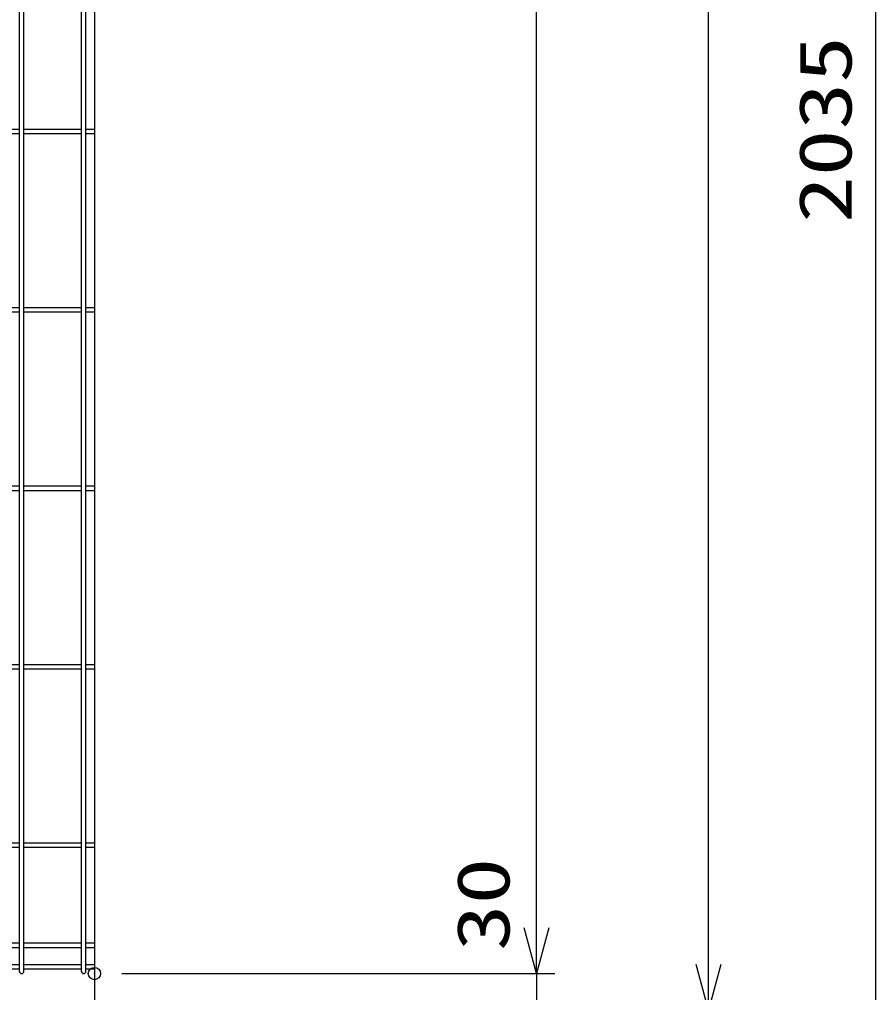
# Model space of a CAD drawing. Units: millimetres, scale not verified. Extents: x -4425 to 4425, y -3150 to 3150.
# Drawn here: x -1217 to -516, y -999 to -202 of the extents above; entities that cross this region are included whole.
import ezdxf
from ezdxf.enums import TextEntityAlignment as Align

# ---------------------------------------------------------------- set-up
doc = ezdxf.new("R2010")
doc.units = ezdxf.units.MM
doc.header["$LTSCALE"] = 20
doc.header["$PDMODE"] = 32
doc.header["$PDSIZE"] = 10
for name, color, linetype, lineweight in [('0-5_寸法', 4, 'Continuous', 25), ('0-8_J180', 3, 'Continuous', 25), ('0-B_EXTCNT-L', 4, 'Continuous', 25), ('0-C_LAYER15', 1, 'Continuous', 25), ('1-7_Jﾊﾟﾈﾙ', 3, 'Continuous', 25)]:
    doc.layers.add(name, color=color, linetype=linetype, lineweight=lineweight)
doc.layers.add('0-6_DEFPOINTS', color=7, linetype='Continuous')
doc.styles.add('ＭＳ ゴシック', font='')
doc.styles.get('ＭＳ ゴシック').set_extended_font_data('MS Gothic')

# ---------------------------------------------------------------- blocks, each defined once
blk = doc.blocks.new('_Open30')
at = {"layer": '0-5_寸法'}
blk.add_line((0, 0), (-20, 0), dxfattribs=at)
blk.add_lwpolyline([(-20, 5.36), (0, 0), (-20, -5.36)], dxfattribs=at)

msp = doc.modelspace()

# ---------------------------------------------------------------- linework, layer by layer
at = {"layer": '0-6_DEFPOINTS'}
msp.add_point((-1155.75, -983.12), dxfattribs=at)
at = {"layer": '0-8_J180'}
for p, q in [((-1217.13, -981.32), (-1217.13, 785.08)), ((-1213.53, -981.32), (-1213.53, 785.08)), ((-1166.36, -981.32), (-1166.36, 785.08)), ((-1162.76, -981.32), (-1162.76, 785.08)), ((-1217.13, -291.92), (-1264.3, -291.92)), ((-1166.36, -291.92), (-1213.53, -291.92)), ((-1155.75, -291.92), (-1162.76, -291.92)), ((-1217.13, -295.52), (-1264.3, -295.52)), ((-1166.36, -295.52), (-1213.53, -295.52)), ((-1155.75, -295.52), (-1162.76, -295.52)), ((-1217.13, -438.02), (-1264.3, -438.02)), ((-1166.36, -438.02), (-1213.53, -438.02)), ((-1155.75, -438.02), (-1162.76, -438.02)), ((-1217.13, -441.62), (-1264.3, -441.62)), ((-1166.36, -441.62), (-1213.53, -441.62)), ((-1155.75, -441.62), (-1162.76, -441.62)), ((-1217.13, -584.12), (-1264.3, -584.12)), ((-1217.13, -587.72), (-1264.3, -587.72)), ((-1166.36, -584.12), (-1213.53, -584.12)), ((-1166.36, -587.72), (-1213.53, -587.72)), ((-1155.75, -584.12), (-1162.76, -584.12)), ((-1155.75, -587.72), (-1162.76, -587.72)), ((-1217.13, -730.22), (-1264.3, -730.22)), ((-1166.36, -730.22), (-1213.53, -730.22)), ((-1155.75, -730.22), (-1162.76, -730.22)), ((-1217.13, -733.82), (-1264.3, -733.82)), ((-1166.36, -733.82), (-1213.53, -733.82)), ((-1155.75, -733.82), (-1162.76, -733.82))]:
    msp.add_line(p, q, dxfattribs=at)
at = {"layer": '0-B_EXTCNT-L'}
msp.add_line((-1155.75, 858.46), (-1155.75, -1371.72), dxfattribs=at)
at = {"layer": '0-C_LAYER15', "color": 2}
for p, q in [((-793.72, -945.62), (-793.72, 749.38)), ((-652.83, -975.62), (-652.83, 749.38)), ((-516.12, 684.38), (-516.12, -1275.62)), ((-793.72, -945.62), (-793.72, -908.12)), ((-793.72, -983.12), (-793.72, -1013.12))]:
    msp.add_line(p, q, dxfattribs=at)
at = {"layer": '0-C_LAYER15'}
msp.add_line((-1133.25, -983.12), (-778.72, -983.12), dxfattribs=at)
msp.add_line((-1133.25, -983.12), (-778.72, -983.12), dxfattribs=at)
at = {"layer": '1-7_Jﾊﾟﾈﾙ'}
for p, q in [((-1217.13, -876.32), (-1264.3, -876.32)), ((-1166.36, -876.32), (-1213.53, -876.32)), ((-1155.75, -876.32), (-1162.76, -876.32)), ((-1217.13, -879.92), (-1264.3, -879.92)), ((-1166.36, -879.92), (-1213.53, -879.92)), ((-1155.75, -879.92), (-1162.76, -879.92)), ((-1217.13, -958.32), (-1264.3, -958.32)), ((-1217.13, -961.92), (-1264.3, -961.92)), ((-1166.36, -958.32), (-1213.53, -958.32)), ((-1166.36, -961.92), (-1213.53, -961.92)), ((-1155.75, -958.32), (-1162.76, -958.32)), ((-1155.75, -961.92), (-1162.76, -961.92)), ((-1217.13, -975.92), (-1264.3, -975.92)), ((-1217.13, -979.52), (-1264.3, -979.52)), ((-1166.36, -975.92), (-1213.53, -975.92)), ((-1166.36, -979.52), (-1213.53, -979.52)), ((-1155.75, -975.92), (-1162.76, -975.92)), ((-1155.75, -979.52), (-1162.76, -979.52))]:
    msp.add_line(p, q, dxfattribs=at)
for centre in [(-1215.33, -981.32), (-1164.56, -981.32)]:
    msp.add_arc(centre, 1.8, 180, 0, dxfattribs=at)

# ---------------------------------------------------------------- block references
at = {"layer": '0-C_LAYER15', "xscale": 1.875, "yscale": 1.875, "rotation": 270}
for p in [(-793.72, -983.12), (-793.72, -983.12), (-652.83, -1013.12)]:
    msp.add_blockref('_Open30', p, dxfattribs=at)

# ---------------------------------------------------------------- texts
at = {"layer": '0-C_LAYER15', "color": 3, "style": 'ＭＳ ゴシック', "width": 1.3}
for s, p in [('2035', (-522.79, -368.47)), ('30', (-802.89, -964.73))]:
    msp.add_text(s, height=43.26, rotation=90, dxfattribs=at).set_placement(p, align=Align.BOTTOM_LEFT)

doc.saveas('drawing.dxf')
